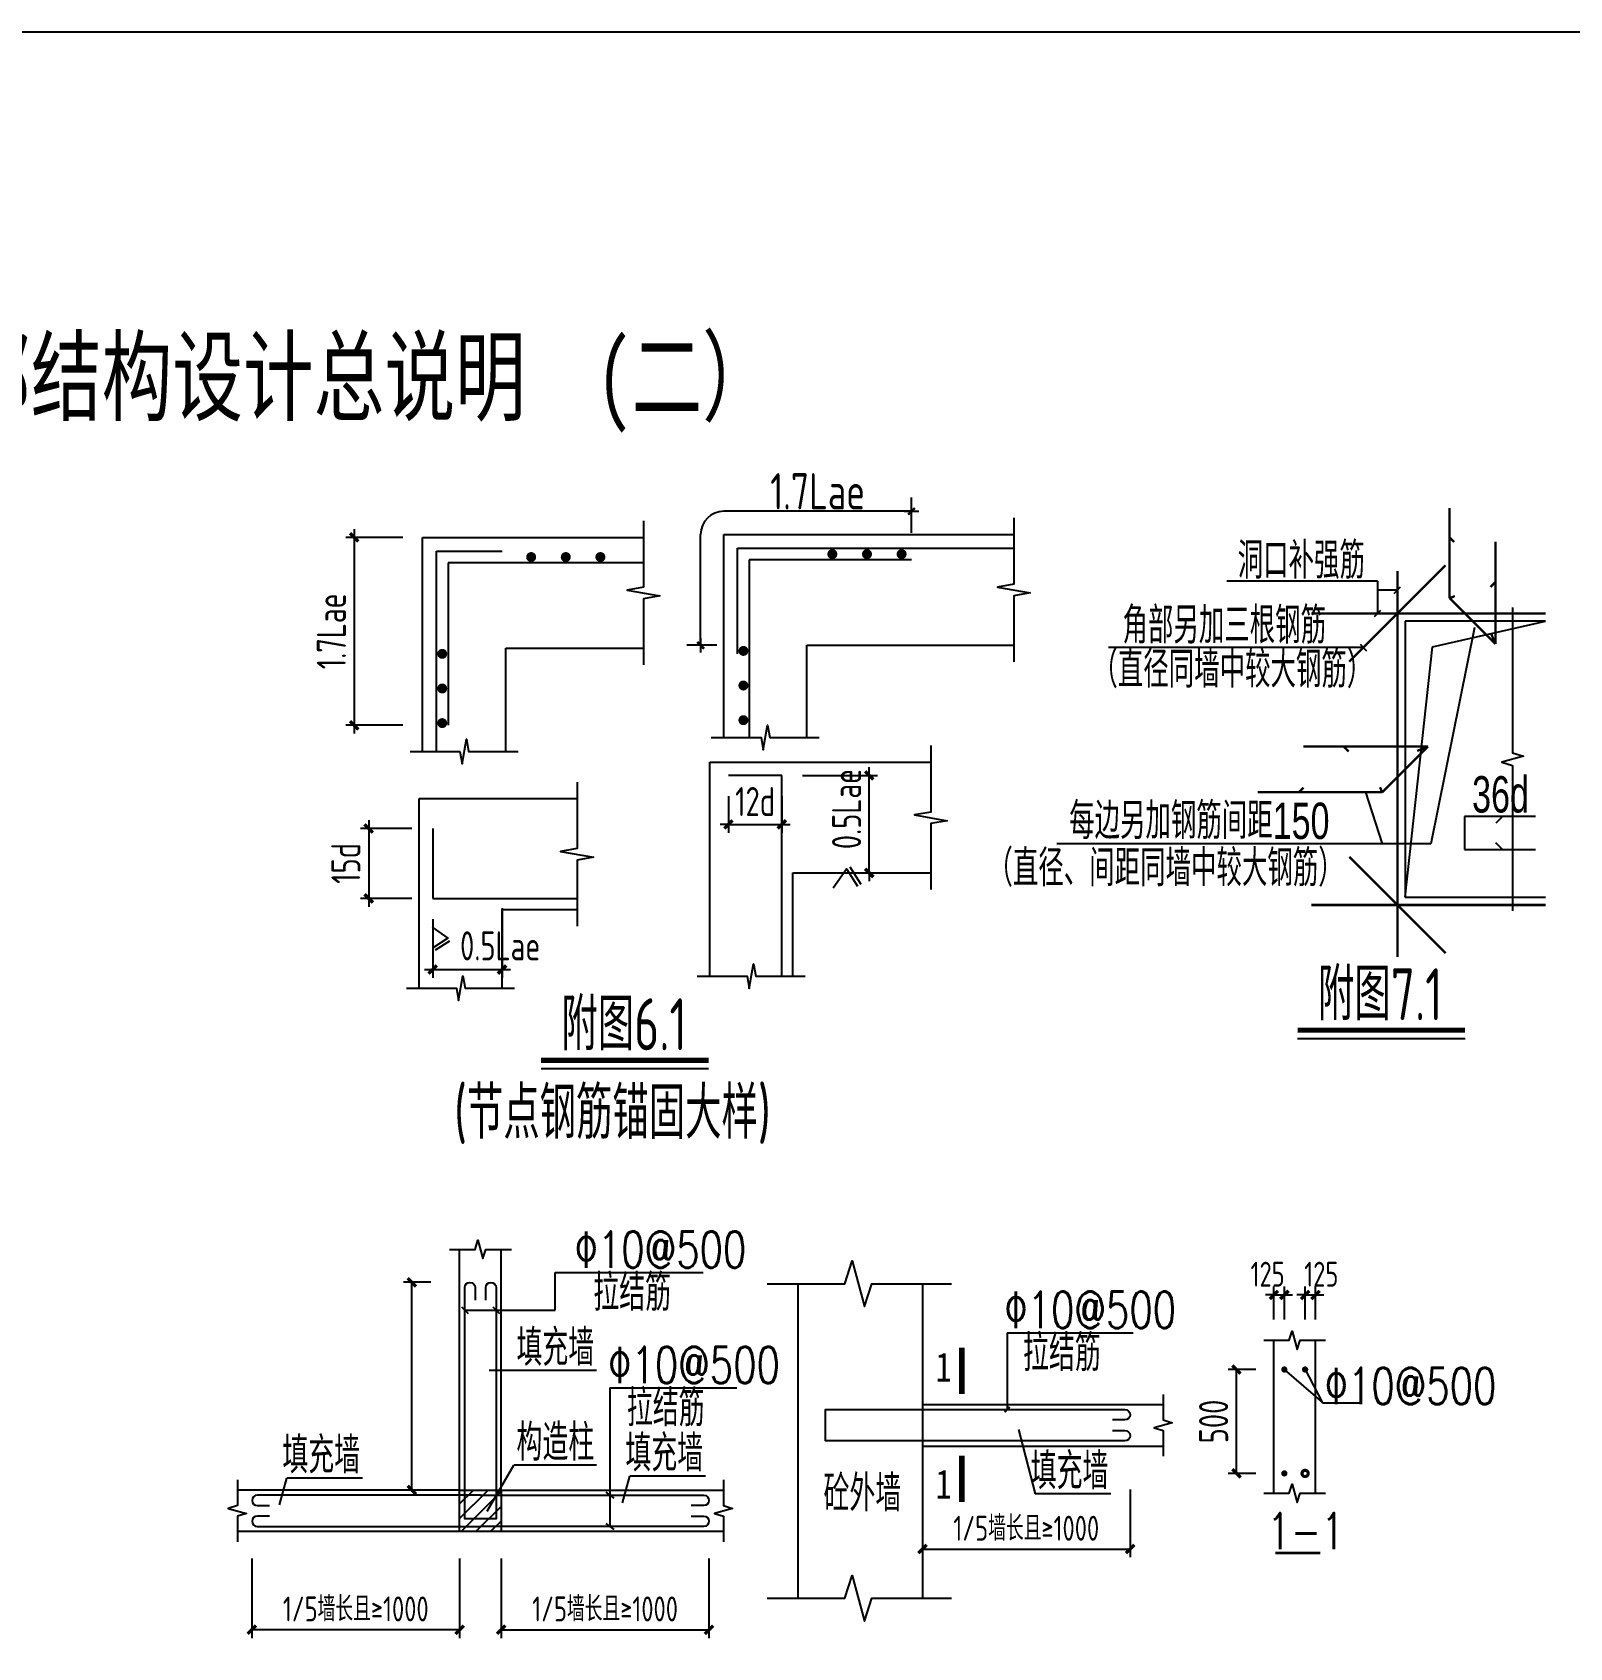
# Model space of a CAD drawing. Header units: millimetres. Extents: x -897614 to 191467, y -439928 to 101803.
# Drawn here: x -79984 to -61486, y 82370 to 101803 of the extents above; entities that cross this region are included whole.
import ezdxf
from ezdxf.enums import TextEntityAlignment as Align

# ---------------------------------------------------------------- set-up
doc = ezdxf.new("R2010")
doc.units = ezdxf.units.MM
doc.header["$LTSCALE"] = 1000
doc.linetypes.add('CONTINOUS', pattern=[0])
doc.linetypes.add('DASHED', pattern=[19.05, 12.7, -6.35])
for name, color, linetype in [('3', 3, 'Continuous'), ('DIM', 3, 'Continuous'), ('E', 3, 'Continuous'), ('HATCH', 8, 'Continuous'), ('PUB_TEXT', 7, 'Continuous'), ('REIN', 1, 'Continuous'), ('THIN', 7, 'Continuous'), ('引线', 3, 'Continuous'), ('文字', 5, 'Continuous'), ('点子筋(1_50)', 1, 'CONTINOUS'), ('结构板', 4, 'DASHED'), ('钢筋', 1, 'Continuous')]:
    doc.layers.add(name, color=color, linetype=linetype)
doc.layers.add('DY', color=1, linetype='Continuous', plot=False)
doc.styles.add('hzdx', font='txt1.shx', dxfattribs={"width": 0.75, "bigfont": 'hzdx.shx'})
doc.styles.add('TKW', font='', dxfattribs={"width": 0.707})
doc.styles.add('TSSD_Dimension', font='tssdeng.shx', dxfattribs={"width": 0.75, "bigfont": 'tssdchn.shx'})
doc.styles.add('TSSD_Rein', font='tssdeng.shx', dxfattribs={"width": 0.75, "bigfont": 'hztxt.shx'})
doc.styles.add('主体文字', font='tx1.shx', dxfattribs={"width": 0.7, "height": 500, "bigfont": 'hztxt.shx'})
doc.styles.add('宋体', font='', dxfattribs={"width": 0.8})
doc.styles.get('TKW').set_extended_font_data('宋体')
doc.styles.get('宋体').set_extended_font_data('SimSun')
doc.dimstyles.new('TSSD_100_100', dxfattribs={"dimtxt": 350, "dimasz": 100, "dimexe": 100, "dimexo": 250, "dimgap": 100, "dimtad": 1, "dimdec": 0, "dimzin": 0, "dimdsep": 46, "dimtxsty": 'TSSD_Dimension', "dimblk": 'ARCHTICK', "dimcen": 0, "dimdle": 1, "dimclrd": 3, "dimclre": 3, "dimclrt": 7, "dimadec": 0, "dimazin": 0, "dimtfac": 1, "dimtdec": 0, "dimtix": 1, "dimtmove": 2, "dimatfit": 3, "dimfxl": 0, "dimtolj": 1, "dimtzin": 0, "dimarcsym": 0})
doc.dimstyles.new('TSSD_120_100', dxfattribs={"dimtxt": 350, "dimasz": 100, "dimexe": 100, "dimexo": 250, "dimgap": 100, "dimtad": 1, "dimdec": 0, "dimlfac": 1.2, "dimzin": 0, "dimdsep": 46, "dimtxsty": 'TSSD_Dimension', "dimblk": 'ARCHTICK', "dimblk1": 'ARCHTICK', "dimblk2": 'ARCHTICK', "dimcen": 0, "dimdle": 100, "dimclrt": 7, "dimadec": 0, "dimazin": 0, "dimtfac": 1, "dimtdec": 0, "dimtix": 1, "dimtmove": 2, "dimatfit": 3, "dimfxl": 0, "dimtolj": 1, "dimtzin": 0, "dimarcsym": 0})

# ---------------------------------------------------------------- blocks, each defined once
blk = doc.blocks.new('_ArchTick')
at = {"color": 0, "linetype": 'ByBlock', "const_width": 0.4}
blk.add_lwpolyline([(-0.5, -0.5), (0.5, 0.5)], dxfattribs=at)
blk = doc.blocks.new('*D1782')
at = {"layer": 'Defpoints', "color": 0, "transparency": 16777216}
for p in [(-75276, 95727), (-76111, 93467), (-75276, 93467)]:
    blk.add_point(p, dxfattribs=at)
at = {"layer": 'DIM', "color": 0, "lineweight": -2, "transparency": 16777216}
for p, q in [((-76111, 95827), (-76111, 93367)), ((-75526, 95727), (-76211, 95727)), ((-75526, 93467), (-76211, 93467))]:
    blk.add_line(p, q, dxfattribs=at)
at = {"layer": 'DIM', "color": 0, "lineweight": -2, "transparency": 16777216, "xscale": 100, "yscale": 100, "zscale": 100}
for p, rotation in [((-76111, 95727), 90), ((-76111, 93467), 270)]:
    blk.add_blockref('_ArchTick', p, dxfattribs=dict(at, rotation=rotation))
at = {"layer": 'DIM', "color": 7, "transparency": 16777216, "insert": (-76386, 94597), "char_height": 350, "attachment_point": 5, "rotation": 90, "style": 'TSSD_Dimension'}
blk.add_mtext('\\A1;1.7Lae', dxfattribs=at)
blk = doc.blocks.new('*D1783')
at = {"layer": 'Defpoints', "color": 0, "transparency": 16777216}
for p in [(-75166, 91384), (-74331, 91517), (-74331, 90528)]:
    blk.add_point(p, dxfattribs=at)
at = {"layer": 'DIM', "color": 0, "lineweight": -2, "transparency": 16777216}
for p, q in [((-74331, 91267), (-74331, 90428)), ((-75166, 91134), (-75166, 90428)), ((-75266, 90528), (-74231, 90528))]:
    blk.add_line(p, q, dxfattribs=at)
at = {"layer": 'DIM', "color": 0, "lineweight": -2, "transparency": 16777216, "xscale": 100, "yscale": 100, "zscale": 100, "rotation": 180}
blk.add_blockref('_ArchTick', (-75166, 90528), dxfattribs=at)
at = {"layer": 'DIM', "color": 0, "lineweight": -2, "transparency": 16777216, "xscale": 100, "yscale": 100, "zscale": 100}
blk.add_blockref('_ArchTick', (-74331, 90528), dxfattribs=at)
at = {"layer": 'DIM', "color": 7, "transparency": 16777216, "insert": (-74354, 90813), "char_height": 350, "attachment_point": 5, "style": 'TSSD_Dimension'}
blk.add_mtext('\\A1;0.5Lae', dxfattribs=at)
blk = doc.blocks.new('*D1784')
at = {"layer": 'Defpoints', "color": 0, "transparency": 16777216}
for p in [(-75166, 92225), (-75936, 91384), (-75166, 91384)]:
    blk.add_point(p, dxfattribs=at)
at = {"layer": 'DIM', "color": 0, "lineweight": -2, "transparency": 16777216}
for p, q in [((-75936, 92325), (-75936, 91284)), ((-75416, 92225), (-76036, 92225)), ((-75416, 91384), (-76036, 91384))]:
    blk.add_line(p, q, dxfattribs=at)
at = {"layer": 'DIM', "color": 0, "lineweight": -2, "transparency": 16777216, "xscale": 100, "yscale": 100, "zscale": 100}
for p, rotation in [((-75936, 92225), 90), ((-75936, 91384), 270)]:
    blk.add_blockref('_ArchTick', p, dxfattribs=dict(at, rotation=rotation))
at = {"layer": 'DIM', "color": 7, "transparency": 16777216, "insert": (-76211, 91805), "char_height": 350, "attachment_point": 5, "rotation": 90, "style": 'TSSD_Dimension'}
blk.add_mtext('\\A1;15d', dxfattribs=at)
blk = doc.blocks.new('*D1785')
at = {"layer": 'Defpoints', "color": 0, "transparency": 16777216}
for p in [(-70966, 92864), (-69913, 92864), (-70833, 91690)]:
    blk.add_point(p, dxfattribs=at)
at = {"layer": 'DIM', "color": 0, "lineweight": -2, "transparency": 16777216}
for p, q in [((-69913, 92864), (-69913, 92964)), ((-70716, 92864), (-69813, 92864)), ((-69913, 91690), (-69913, 92864)), ((-70583, 91690), (-69813, 91690)), ((-69913, 91690), (-69913, 91590))]:
    blk.add_line(p, q, dxfattribs=at)
at = {"layer": 'DIM', "color": 0, "lineweight": -2, "transparency": 16777216, "xscale": 100, "yscale": 100, "zscale": 100}
for p, rotation in [((-69913, 92864), 270), ((-69913, 91690), 90)]:
    blk.add_blockref('_ArchTick', p, dxfattribs=dict(at, rotation=rotation))
at = {"layer": 'DIM', "color": 7, "transparency": 16777216, "insert": (-70186, 92459), "char_height": 350, "attachment_point": 5, "rotation": 90, "style": 'TSSD_Dimension'}
blk.add_mtext('\\A1;0.5Lae', dxfattribs=at)
blk = doc.blocks.new('*D1786')
at = {"layer": 'Defpoints', "color": 0, "transparency": 16777216}
for p in [(-71608, 92864), (-70966, 92864), (-70966, 92274)]:
    blk.add_point(p, dxfattribs=at)
at = {"layer": 'DIM', "color": 0, "lineweight": -2, "transparency": 16777216}
for p, q in [((-71608, 92614), (-71608, 92174)), ((-70966, 92614), (-70966, 92174)), ((-71608, 92274), (-71708, 92274)), ((-71608, 92274), (-70966, 92274)), ((-70966, 92274), (-70866, 92274))]:
    blk.add_line(p, q, dxfattribs=at)
at = {"layer": 'DIM', "color": 0, "lineweight": -2, "transparency": 16777216, "xscale": 100, "yscale": 100, "zscale": 100}
blk.add_blockref('_ArchTick', (-71608, 92274), dxfattribs=at)
at = {"layer": 'DIM', "color": 0, "lineweight": -2, "transparency": 16777216, "xscale": 100, "yscale": 100, "zscale": 100, "rotation": 180}
blk.add_blockref('_ArchTick', (-70966, 92274), dxfattribs=at)
at = {"layer": 'DIM', "color": 7, "transparency": 16777216, "insert": (-71287, 92549), "char_height": 350, "attachment_point": 5, "style": 'TSSD_Dimension'}
blk.add_mtext('\\A1;12d', dxfattribs=at)
blk = doc.blocks.new('_DIMX')
blk.add_line((-150, 0), (150, 0))
at = {"const_width": 50}
blk.add_lwpolyline([(-70, -70), (70, 70)], dxfattribs=at)
blk = doc.blocks.new('*D1741')
at = {"layer": 'Defpoints', "color": 0, "transparency": 16777216}
for p in [(-69274, 84524), (-66774, 84524), (-66774, 83557)]:
    blk.add_point(p, dxfattribs=at)
at = {"layer": 'DIM', "color": 3, "lineweight": -2, "transparency": 16777216}
for p, q in [((-69274, 84274), (-69274, 83457)), ((-66774, 84274), (-66774, 83457)), ((-69275, 83557), (-66773, 83557))]:
    blk.add_line(p, q, dxfattribs=at)
at = {"layer": 'DIM', "color": 3, "lineweight": -2, "transparency": 16777216, "xscale": 100, "yscale": 100, "zscale": 100, "rotation": 180}
blk.add_blockref('_ArchTick', (-69274, 83557), dxfattribs=at)
at = {"layer": 'DIM', "color": 3, "lineweight": -2, "transparency": 16777216, "xscale": 100, "yscale": 100, "zscale": 100}
blk.add_blockref('_ArchTick', (-66774, 83557), dxfattribs=at)
at = {"layer": 'DIM', "color": 7, "transparency": 16777216, "insert": (-68024, 83807), "char_height": 300, "attachment_point": 5, "style": 'TSSD_Dimension'}
blk.add_mtext('\\A1;1/5墙长且≥1000', dxfattribs=at)
blk = doc.blocks.new('*D1742')
at = {"layer": 'Defpoints', "color": 0, "transparency": 16777216}
for p in [(-64919, 86613), (-65044, 86068), (-64919, 86068)]:
    blk.add_point(p, dxfattribs=at)
at = {"layer": 'DIM', "color": 3, "lineweight": -2, "transparency": 16777216}
for p, q in [((-65044, 86318), (-65044, 86713)), ((-64919, 86318), (-64919, 86713)), ((-65044, 86613), (-65144, 86613)), ((-65044, 86613), (-64919, 86613)), ((-64919, 86613), (-64819, 86613))]:
    blk.add_line(p, q, dxfattribs=at)
at = {"layer": 'DIM', "color": 3, "lineweight": -2, "transparency": 16777216, "xscale": 100, "yscale": 100, "zscale": 100}
blk.add_blockref('_ArchTick', (-65044, 86613), dxfattribs=at)
at = {"layer": 'DIM', "color": 3, "lineweight": -2, "transparency": 16777216, "xscale": 100, "yscale": 100, "zscale": 100, "rotation": 180}
blk.add_blockref('_ArchTick', (-64919, 86613), dxfattribs=at)
at = {"layer": 'DIM', "color": 7, "transparency": 16777216, "insert": (-65120, 86863), "char_height": 300, "attachment_point": 5, "style": 'TSSD_Dimension'}
blk.add_mtext('\\A1;125', dxfattribs=at)
blk = doc.blocks.new('*D1743')
at = {"layer": 'Defpoints', "color": 0, "transparency": 16777216}
for p in [(-64544, 86613), (-64669, 86068), (-64544, 86068)]:
    blk.add_point(p, dxfattribs=at)
at = {"layer": 'DIM', "color": 3, "lineweight": -2, "transparency": 16777216}
for p, q in [((-64669, 86318), (-64669, 86713)), ((-64544, 86318), (-64544, 86713)), ((-64669, 86613), (-64769, 86613)), ((-64669, 86613), (-64544, 86613)), ((-64544, 86613), (-64444, 86613))]:
    blk.add_line(p, q, dxfattribs=at)
at = {"layer": 'DIM', "color": 3, "lineweight": -2, "transparency": 16777216, "xscale": 100, "yscale": 100, "zscale": 100}
blk.add_blockref('_ArchTick', (-64669, 86613), dxfattribs=at)
at = {"layer": 'DIM', "color": 3, "lineweight": -2, "transparency": 16777216, "xscale": 100, "yscale": 100, "zscale": 100, "rotation": 180}
blk.add_blockref('_ArchTick', (-64544, 86613), dxfattribs=at)
at = {"layer": 'DIM', "color": 7, "transparency": 16777216, "insert": (-64474, 86863), "char_height": 300, "attachment_point": 5, "style": 'TSSD_Dimension'}
blk.add_mtext('\\A1;125', dxfattribs=at)
blk = doc.blocks.new('*D1744')
at = {"layer": 'Defpoints', "color": 0, "transparency": 16777216}
for p in [(-74342, 83693), (-71842, 83693), (-71842, 82586)]:
    blk.add_point(p, dxfattribs=at)
at = {"layer": 'DIM', "color": 3, "lineweight": -2, "transparency": 16777216}
for p, q in [((-74342, 83443), (-74342, 82486)), ((-71842, 83443), (-71842, 82486)), ((-74343, 82586), (-71841, 82586))]:
    blk.add_line(p, q, dxfattribs=at)
at = {"layer": 'DIM', "color": 3, "lineweight": -2, "transparency": 16777216, "xscale": 100, "yscale": 100, "zscale": 100, "rotation": 180}
blk.add_blockref('_ArchTick', (-74342, 82586), dxfattribs=at)
at = {"layer": 'DIM', "color": 3, "lineweight": -2, "transparency": 16777216, "xscale": 100, "yscale": 100, "zscale": 100}
blk.add_blockref('_ArchTick', (-71842, 82586), dxfattribs=at)
at = {"layer": 'DIM', "color": 7, "transparency": 16777216, "insert": (-73092, 82836), "char_height": 300, "attachment_point": 5, "style": 'TSSD_Dimension'}
blk.add_mtext('\\A1;1/5墙长且≥1000', dxfattribs=at)
blk = doc.blocks.new('*D1745')
at = {"layer": 'Defpoints', "color": 0, "transparency": 16777216}
for p in [(-77342, 83693), (-74842, 83693), (-77342, 82586)]:
    blk.add_point(p, dxfattribs=at)
at = {"layer": 'DIM', "color": 3, "lineweight": -2, "transparency": 16777216}
for p, q in [((-77342, 83443), (-77342, 82486)), ((-74842, 83443), (-74842, 82486)), ((-74841, 82586), (-77343, 82586))]:
    blk.add_line(p, q, dxfattribs=at)
at = {"layer": 'DIM', "color": 3, "lineweight": -2, "transparency": 16777216, "xscale": 100, "yscale": 100, "zscale": 100, "rotation": 180}
blk.add_blockref('_ArchTick', (-77342, 82586), dxfattribs=at)
at = {"layer": 'DIM', "color": 3, "lineweight": -2, "transparency": 16777216, "xscale": 100, "yscale": 100, "zscale": 100}
blk.add_blockref('_ArchTick', (-74842, 82586), dxfattribs=at)
at = {"layer": 'DIM', "color": 7, "transparency": 16777216, "insert": (-76092, 82836), "char_height": 300, "attachment_point": 5, "style": 'TSSD_Dimension'}
blk.add_mtext('\\A1;1/5墙长且≥1000', dxfattribs=at)
blk = doc.blocks.new('*D1746')
at = {"layer": '3', "color": 3, "lineweight": -2, "transparency": 16777216}
for p, q in [((-75188, 86766), (-75517, 86766)), ((-75417, 84265), (-75417, 86767)), ((-75188, 84266), (-75517, 84266))]:
    blk.add_line(p, q, dxfattribs=at)
at = {"layer": 'Defpoints', "color": 0, "transparency": 16777216}
for p in [(-75417, 86766), (-74938, 86766), (-74938, 84266)]:
    blk.add_point(p, dxfattribs=at)
at = {"layer": '3', "color": 3, "lineweight": -2, "transparency": 16777216, "xscale": 100, "yscale": 100, "zscale": 100}
for p, rotation in [((-75417, 86766), 90), ((-75417, 84266), 270)]:
    blk.add_blockref('_ArchTick', p, dxfattribs=dict(at, rotation=rotation))
at = {"layer": '3', "color": 7, "transparency": 16777216, "insert": (-75519, 85516), "char_height": 3, "attachment_point": 5, "rotation": 90, "style": 'TSSD_Dimension'}
blk.add_mtext('\\A1;1/5墙长且≥1000', dxfattribs=at)
blk = doc.blocks.new('*D1747')
at = {"layer": 'Defpoints', "color": 0, "transparency": 16777216}
for p in [(-65495, 85716), (-65012, 85716), (-65012, 84466)]:
    blk.add_point(p, dxfattribs=at)
at = {"layer": 'DIM', "color": 3, "lineweight": -2, "transparency": 16777216}
for p, q in [((-65262, 85716), (-65595, 85716)), ((-65495, 84465), (-65495, 85717)), ((-65262, 84466), (-65595, 84466))]:
    blk.add_line(p, q, dxfattribs=at)
at = {"layer": 'DIM', "color": 3, "lineweight": -2, "transparency": 16777216, "xscale": 100, "yscale": 100, "zscale": 100}
for p, rotation in [((-65495, 85716), 90), ((-65495, 84466), 270)]:
    blk.add_blockref('_ArchTick', p, dxfattribs=dict(at, rotation=rotation))
at = {"layer": 'DIM', "color": 7, "transparency": 16777216, "insert": (-65770, 85091), "char_height": 350, "attachment_point": 5, "rotation": 90, "style": 'TSSD_Dimension'}
blk.add_mtext('\\A1;500', dxfattribs=at)

msp = doc.modelspace()

# ---------------------------------------------------------------- hatches: boundary and pattern name
at = {"layer": 'HATCH'}
h = msp.add_hatch(dxfattribs=at)
h.set_pattern_fill('STONE_DATUM', color=8, scale=62.5, style=0)
h.set_pattern_definition([(45, (-507117.29, -512577.33), (-88.388348, 88.388348), [])])
h.paths.add_polyline_path([(-74841.83204, 84266.01332), (-74341.83204, 84266.01332), (-74341.83204, 83766.01332), (-74841.83204, 83766.01332)])

# ---------------------------------------------------------------- linework, layer by layer
for p, q in [((-63465.91959, 94719.05633), (-63465.91959, 91397.97195)), ((-61775.55084, 94719.05633), (-63465.91959, 94719.05633)), ((-63135.76021, 94408.38758), (-61775.55084, 94719.05633)), ((-63465.91959, 91397.97195), (-63135.76021, 94408.38758)), ((-63465.91959, 91397.97195), (-61775.55084, 91397.97195))]:
    msp.add_line(p, q)
at = {"layer": '3'}
for p, q in [((-74841.83204, 84266.01332), (-74841.83204, 87161.9041)), ((-74341.83204, 84266.01332), (-74341.83204, 87161.9041)), ((-70774.26147, 86748.22398), (-70774.26147, 82965.24739)), ((-69274.26147, 86748.22398), (-69274.26147, 82965.24739)), ((-65044.24999, 84226.93918), (-65044.24999, 86068.18122)), ((-64544.24999, 84226.93918), (-64544.24999, 86068.18122)), ((-69274.26147, 85296.08732), (-66376.96313, 85296.08732)), ((-69274.26147, 84796.08732), (-66376.96313, 84796.08732)), ((-74841.83204, 84266.01332), (-77516.57246, 84266.01332)), ((-74341.83204, 84266.01332), (-71667.09162, 84266.01332)), ((-71667.09162, 83766.01332), (-77516.57246, 83766.01332))]:
    msp.add_line(p, q, dxfattribs=at)
msp.add_lwpolyline([(-74841.83204, 84266.01332), (-74341.83204, 84266.01332), (-74341.83204, 83766.01332), (-74841.83204, 83766.01332)], close=True, dxfattribs=at)
at = {"layer": 'DIM'}
for p, q in [((-69404.88366, 95781.44887), (-69404.88366, 96207.05212)), ((-69405.46699, 96040.38545), (-71664.30165, 96040.38545)), ((-71942.44422, 94429.49288), (-71942.44422, 95762.24288)), ((-71747.63498, 94428.90955), (-72109.11088, 94428.90955)), ((-73691.30507, 86884.40387), (-71910.21395, 86884.40387)), ((-73691.30507, 86429.675), (-73691.30507, 86884.40387)), ((-74819.56563, 86470.15345), (-74740.70793, 86389.19655)), ((-74780.13678, 86429.675), (-73691.30507, 86429.675)), ((-74442.95616, 86470.15345), (-74364.09846, 86389.19655)), ((-68254.64623, 86159.03887), (-68254.64623, 85234.39206)), ((-68254.64623, 86159.03887), (-66739.47824, 86159.03887)), ((-73034.10307, 85495.54194), (-71506.19023, 85495.54194)), ((-73034.10307, 85495.54194), (-73034.10307, 83827.70859)), ((-64457.5029, 85316.23812), (-63985.80932, 85316.23812)), ((-73081.26888, 84241.40838), (-72986.93726, 84167.22774)), ((-73081.26888, 83864.7989), (-72986.93726, 83790.61827))]:
    msp.add_line(p, q, dxfattribs=at)
for points in [[(-74963.40862, 87161.9041), (-74656.83204, 87161.9041), (-74621.83204, 87271.9041), (-74561.83204, 87051.9041), (-74526.83204, 87161.9041), (-74219.66708, 87161.9041)], [(-65165.82656, 86068.18122), (-64859.24999, 86068.18122), (-64824.24999, 86178.18122), (-64764.24999, 85958.18122), (-64729.24999, 86068.18122), (-64422.08503, 86068.18122)], [(-64919.24999, 85716.30122), (-64457.5029, 85316.23812), (-64669.24999, 85725.67622)], [(-66376.96313, 85417.66389), (-66376.96313, 85111.08732), (-66266.96313, 85076.08732), (-66486.96313, 85016.08732), (-66376.96313, 84981.08732), (-66376.96313, 84673.92236)], [(-77516.57246, 84387.5899), (-77516.57246, 84081.01332), (-77626.57246, 84046.01332), (-77406.57246, 83986.01332), (-77516.57246, 83951.01332), (-77516.57246, 83643.84836)], [(-71667.09162, 84387.5899), (-71667.09162, 84081.01332), (-71557.09162, 84046.01332), (-71777.09162, 83986.01332), (-71667.09162, 83951.01332), (-71667.09162, 83643.84836)], [(-65165.82656, 84226.93918), (-64859.24999, 84226.93918), (-64824.24999, 84336.93918), (-64764.24999, 84116.93918), (-64729.24999, 84226.93918), (-64422.08503, 84226.93918)]]:
    msp.add_lwpolyline(points, dxfattribs=at)
msp.add_arc((-71664.30165, 95762.24288), 278.14257, 90, 180, dxfattribs=at)
at = {"layer": 'DY'}
msp.add_lwpolyline([(-107793.83845, 59798.86498), (-48393.83845, 59798.86498), (-48393.83845, 101803.15069), (-107793.83845, 101803.15069)], close=True, dxfattribs=at)
at = {"layer": 'E'}
for p, q in [((-73194.65981, 85704.3314), (-74488.19847, 85704.3314)), ((-68118.69486, 84996.63836), (-67918.96645, 84220.07859)), ((-74512.83855, 84012.53658), (-74188.50161, 84564.60309)), ((-73194.65981, 84564.60309), (-74188.50161, 84564.60309)), ((-77009.4752, 84088.85193), (-76923.11393, 84410.73941)), ((-76011.65712, 84410.73941), (-76923.11393, 84410.73941)), ((-72881.65103, 84112.85835), (-72795.28975, 84434.74583)), ((-71883.83295, 84434.74583), (-72795.28975, 84434.74583)), ((-67007.50964, 84220.07859), (-67918.96645, 84220.07859))]:
    msp.add_line(p, q, dxfattribs=at)
at = {"layer": 'PUB_TEXT', "const_width": 65.625}
for points in [[(-68800.23926, 85420.39578), (-68800.23926, 85980.01907)], [(-68800.23926, 84121.80347), (-68800.23926, 84681.42676)]]:
    msp.add_lwpolyline(points, dxfattribs=at)
at = {"layer": 'REIN'}
for p, q in [((-75121.64175, 93152.20844), (-75121.64175, 95560.06111)), ((-75121.64175, 95560.06111), (-74330.47996, 95560.06111)), ((-72628.74589, 95420.0611), (-74981.64168, 95420.0611)), ((-74981.64168, 95420.0611), (-74981.64168, 93467.30979)), ((-71497.63498, 94325.44048), (-71497.63498, 95595.57622)), ((-71497.63498, 95595.57622), (-68175.19839, 95595.57622)), ((-69404.88366, 95455.5762), (-71357.63491, 95455.5762)), ((-71357.63491, 95455.5762), (-71357.63491, 93320.04283)), ((-70966.37985, 92864.35281), (-71607.88712, 92864.35281)), ((-70966.37985, 90448.55376), (-70966.37985, 92864.35281)), ((-75165.99023, 92225.33763), (-75165.99023, 91384.15699)), ((-75165.99023, 91384.15699), (-73429.65696, 91384.15699))]:
    msp.add_line(p, q, dxfattribs=at)
at = {"layer": 'REIN', "const_width": 28.35}
for points in [[(-62930.22271, 94994.28758), (-62930.22271, 96079.66213)], [(-62932.34097, 95729.9267), (-62873.93016, 95671.51589)], [(-62379.76021, 94443.82508), (-62379.76021, 95673.93945)], [(-63559.36046, 94812.4972), (-62979.91431, 95391.94335)], [(-63559.36046, 95320.9032), (-63559.36046, 90679.77195)], [(-62930.22271, 94994.28758), (-62868.08497, 95021.3342)], [(-62379.76021, 95187.73295), (-62438.17103, 95129.32214)], [(-62930.22271, 94994.28758), (-62379.76021, 94443.82508)], [(-61775.55084, 94812.4972), (-64593.42271, 94812.4972)], [(-63559.36046, 94812.4972), (-64138.80661, 94233.05105)], [(-62379.76021, 94443.82508), (-62432.20372, 94573.64045)], [(-63190.68834, 93210.60008), (-64689.69459, 93210.60008)], [(-64203.48809, 93210.60008), (-64145.07728, 93152.18926)], [(-63741.15084, 92660.13758), (-63190.68834, 93210.60008)], [(-63190.68834, 93210.60008), (-63320.50372, 93158.15658)], [(-64745.68184, 92658.01932), (-64687.27103, 92716.43014)], [(-63741.15084, 92660.13758), (-63768.19747, 92722.27533)], [(-63741.15084, 92660.13758), (-65240.15709, 92660.13758)], [(-63559.36046, 91304.53108), (-64138.80661, 91883.97723)], [(-61775.55084, 91304.53108), (-64593.42271, 91304.53108)], [(-63559.36046, 91304.53108), (-62979.91431, 90725.08493)]]:
    msp.add_lwpolyline(points, dxfattribs=at)
at = {"layer": 'REIN'}
for points in [[(-74528.52731, 86551.8908), (-74528.52731, 86702.10576, -1), (-74403.52731, 86702.10576), (-74403.52731, 83918.90348), (-74780.13678, 83918.90348), (-74780.13678, 86702.10576, -1), (-74655.13678, 86702.10576), (-74655.13678, 86552.10576)], [(-66986.76147, 84982.78259), (-66836.76147, 84982.78259, -1), (-66836.76147, 84857.78259), (-70441.86518, 84857.78259), (-70441.86518, 85234.39206), (-66836.76147, 85234.39206, -1), (-66836.76147, 85109.39206), (-66986.76147, 85109.39206)], [(-74591.83204, 84204.31806), (-77277.98802, 84204.31806, 1), (-77277.98802, 84079.31806), (-77127.98802, 84079.31806)], [(-74591.83204, 84204.31806), (-71905.67607, 84204.31806, -1), (-71905.67607, 84079.31806), (-72055.67607, 84079.31806)], [(-77127.98802, 83952.70859), (-77277.98802, 83952.70859, 1), (-77277.98802, 83827.70859), (-74591.83204, 83827.70859)], [(-72055.67607, 83952.70859), (-71905.67607, 83952.70859, -1), (-71905.67607, 83827.70859), (-74591.83204, 83827.70859)]]:
    msp.add_lwpolyline(points, format="xyb", dxfattribs=at)
at = {"layer": 'THIN'}
for points in [[(-62172.27566, 94884.43133), (-62172.27566, 93135.29539), (-62042.33816, 93093.95164), (-62302.21316, 93023.07664), (-62172.27566, 92981.73289), (-62172.27566, 91232.59695)], [(-71142.47152, 86748.22398), (-70208.48062, 86748.22398), (-70120.98062, 87023.22398), (-69970.98062, 86473.22398), (-69883.48062, 86748.22398), (-68924.26147, 86748.22398)], [(-71142.47152, 82965.24739), (-70208.48062, 82965.24739), (-70120.98062, 83240.24739), (-69970.98062, 82690.24739), (-69883.48062, 82965.24739), (-68924.26147, 82965.24739)]]:
    msp.add_lwpolyline(points, dxfattribs=at)
at = {"layer": '引线'}
for p, q in [((-63796.66959, 95201.54458), (-65610.7446, 95201.54458)), ((-63796.66959, 95201.54458), (-63796.66959, 94812.4972)), ((-63559.36046, 95092.33133), (-63796.66959, 95092.33133)), ((-63598.20051, 95053.49128), (-63520.52041, 95131.17138)), ((-63835.50964, 94773.65715), (-63757.82954, 94851.33725)), ((-62630.77584, 94641.09383), (-63155.25084, 92038.80008)), ((-63968.91613, 94402.94154), (-67035.90972, 94402.94154)), ((-64007.75618, 94441.78159), (-63930.07608, 94364.10149)), ((-63941.30904, 92660.13758), (-63743.35701, 92038.80008)), ((-63155.25084, 92038.80008), (-67656.22386, 92038.80008)), ((-64759.92346, 89700.0869), (-62743.6972, 89700.0869)), ((-73862.97846, 89338.24275), (-71846.7522, 89338.24275))]:
    msp.add_line(p, q, dxfattribs=at)
at = {"layer": '引线', "linetype": 'ByBlock'}
for p, q in [((-70146.97682, 91762.7378), (-70014.66472, 91554.05805)), ((-74962.27658, 90870.20516), (-75136.17637, 90759.94507))]:
    msp.add_line(p, q, dxfattribs=at)
for points in [[(-72628.74589, 95926.72778), (-72628.74589, 95126.72778), (-72825.70745, 95091.99815), (-72431.78434, 95022.53887), (-72628.74589, 94987.80924), (-72628.74589, 94193.39445)], [(-68175.19839, 95962.24288), (-68175.19839, 95162.24288), (-68372.15994, 95127.51325), (-67978.23683, 95058.05398), (-68175.19839, 95023.32434), (-68175.19839, 94228.90955)], [(-75438.30841, 93152.20844), (-74838.30841, 93152.20844), (-74812.26119, 93004.48728), (-74760.16673, 93299.92961), (-74734.11951, 93152.20844), (-74138.30841, 93152.20844)], [(-71814.30165, 93320.04283), (-71214.30165, 93320.04283), (-71188.25442, 93172.32166), (-71136.15997, 93467.76399), (-71110.11274, 93320.04283), (-70514.30165, 93320.04283)], [(-69173.484, 93223.07309), (-69173.484, 92423.07309), (-69370.44555, 92388.34346), (-68976.52245, 92318.88419), (-69173.484, 92284.15455), (-69173.484, 91489.73976)], [(-73429.65696, 92784.15699), (-73429.65696, 91984.15699), (-73626.61851, 91949.42736), (-73232.69541, 91879.96809), (-73429.65696, 91845.23845), (-73429.65696, 91050.82366)], [(-70348.41095, 91509.33314), (-70188.03401, 91738.07851), (-70055.72191, 91529.39876)], [(-75173.44713, 91038.06693), (-74982.82598, 90904.41948), (-75156.72577, 90794.15939)], [(-71983.04652, 90448.55376), (-71383.04652, 90448.55376), (-71356.99929, 90300.83259), (-71304.90484, 90596.27492), (-71278.85761, 90448.55376), (-70683.04652, 90448.55376)], [(-75480.57151, 90305.11744), (-74880.57151, 90305.11744), (-74854.52428, 90157.39628), (-74802.42983, 90452.83861), (-74776.3826, 90305.11744), (-74180.57151, 90305.11744)]]:
    msp.add_lwpolyline(points, dxfattribs=at)
at = {"layer": '引线', "const_width": 62.208}
for points in [[(-64759.92346, 89798.06401), (-62743.6972, 89798.06401)], [(-73862.97846, 89436.21986), (-71846.7522, 89436.21986)]]:
    msp.add_lwpolyline(points, dxfattribs=at)
at = {"layer": '引线', "color": 0, "const_width": 32}
msp.add_lwpolyline([(-65027.70652, 83510.60859), (-64487.80361, 83510.60859)], dxfattribs=at)
at = {"layer": '点子筋(1_50)', "color": 0, "const_width": 60}
for points in [[(-73951.61904, 95490.06112, 1), (-74011.61904, 95490.06112, 1)], [(-73534.95238, 95490.06112, 1), (-73594.95238, 95490.06112, 1)], [(-73118.28571, 95490.06112, 1), (-73178.28571, 95490.06112, 1)], [(-70327.61228, 95525.57622, 1), (-70387.61228, 95525.57622, 1)], [(-69910.94561, 95525.57622, 1), (-69970.94561, 95525.57622, 1)], [(-69494.27894, 95525.57622, 1), (-69554.27894, 95525.57622, 1)], [(-75021.6417, 94325.92093, 1), (-75081.6417, 94325.92093, 1)], [(-71397.63494, 94361.43603, 1), (-71457.63494, 94361.43603, 1)], [(-75021.6417, 93909.25426, 1), (-75081.6417, 93909.25426, 1)], [(-71397.63494, 93944.76937, 1), (-71457.63494, 93944.76937, 1)], [(-75021.6417, 93492.5876, 1), (-75081.6417, 93492.5876, 1)], [(-71397.63494, 93528.1027, 1), (-71457.63494, 93528.1027, 1)]]:
    msp.add_lwpolyline(points, format="xyb", close=True, dxfattribs=at)
at = {"layer": '点子筋(1_50)', "color": 1}
for points, const_width in [([(-64919.24999, 85697.55122, -1), (-64919.24999, 85735.05122, -1)], 37.5), ([(-64669.24999, 85697.55122, -1), (-64669.24999, 85735.05122, -1)], 37.5), ([(-64919.24999, 84447.55122, -1), (-64919.24999, 84485.05122, -1)], 37.5), ([(-64669.24999, 84447.55122, -1), (-64669.24999, 84485.05122, -1)], 75)]:
    msp.add_lwpolyline(points, format="xyb", close=True, dxfattribs=dict(at, const_width=const_width))
at = {"layer": '结构板', "linetype": 'ByBlock'}
for p, q in [((-75288.30841, 95726.72778), (-72628.74589, 95726.72778)), ((-75288.30841, 93152.20844), (-75288.30841, 95726.72778)), ((-71664.30165, 95762.24288), (-68175.19839, 95762.24288)), ((-71664.30165, 93320.04283), (-71664.30165, 95762.24288)), ((-74288.30841, 94393.39445), (-72628.74589, 94393.39445)), ((-74288.30841, 93152.20844), (-74288.30841, 94393.39445)), ((-70664.30165, 94428.90955), (-68175.19839, 94428.90955)), ((-70664.30165, 93320.04283), (-70664.30165, 94428.90955)), ((-71833.04652, 93023.07309), (-69173.484, 93023.07309)), ((-71833.04652, 90448.55376), (-71833.04652, 93023.07309)), ((-75330.57151, 92584.15699), (-73429.65696, 92584.15699)), ((-75330.57151, 90305.11744), (-75330.57151, 92584.15699)), ((-70833.04652, 91689.73976), (-69173.484, 91689.73976)), ((-70833.04652, 90448.55376), (-70833.04652, 91689.73976)), ((-74330.57151, 91250.82366), (-73429.65696, 91250.82366)), ((-74330.57151, 90305.11744), (-74330.57151, 91250.82366))]:
    msp.add_line(p, q, dxfattribs=at)
at = {"layer": '钢筋', "color": 6}
for p, q in [((-62752.76742, 92367.43319), (-62752.76742, 91972.46099)), ((-61898.52522, 92367.43319), (-62752.76742, 92367.43319)), ((-62295.25005, 92367.43319), (-62373.83625, 92288.84699)), ((-62752.76742, 91972.46099), (-61898.52522, 91972.46099)), ((-62295.25005, 91972.46099), (-62373.83625, 92051.04719))]:
    msp.add_line(p, q, dxfattribs=at)

# ---------------------------------------------------------------- block references
at = {"layer": 'DIM', "xscale": 0.5833333334885538, "yscale": 0.5833333333721384, "zscale": 0.5833333333333338}
msp.add_blockref('_DIMX', (-69404.88366, 96040.38545), dxfattribs=at)
at = {"layer": 'DIM'}
for name, p, xscale, yscale, zscale, rotation in [('_DIMX', (-71942.44422, 94428.90955), 0.5833333333721384, 0.5833333333721384, 0.5833333333333338, 270), ('_ArchTick', (-68254.64623, 85234.39206), 62.5, 62.5, 62.5, 180)]:
    msp.add_blockref(name, p, dxfattribs=dict(at, xscale=xscale, yscale=yscale, zscale=zscale, rotation=rotation))

# ---------------------------------------------------------------- texts
at = {"color": 7, "linetype": 'Continuous', "style": 'TKW', "width": 0.707}
msp.add_text('内部结构设计总说明  (二）', height=882, dxfattribs=at).set_placement((-81701.12514, 97221.75816))
at = {"color": 0, "style": 'TSSD_Rein', "width": 0.7}
for s, p in [('附图7.1', (-64514.21706, 89918.87019)), ('附图6.1', (-73617.27206, 89557.02604)), ('(节点钢筋锚固大样)', (-74909.15685, 88491.77379))]:
    msp.add_text(s, height=625, dxfattribs=at).set_placement(p)
at = {"style": 'hzdx', "width": 0.75}
for s, p in [('%%13010@500', (-73459.70524, 86941.03939)), ('拉结筋', (-73233.9756, 86422.98448)), ('%%13010@500', (-68288.96953, 86215.67439)), ('填充墙', (-74158.1364, 85760.09798)), ('拉结筋', (-68063.23989, 85697.61948)), ('%%13010@500', (-73055.68152, 85552.17746)), ('%%13010@500', (-64434.57038, 85299.30683)), ('拉结筋', (-72829.95188, 85034.12255)), ('填充墙', (-76975.13371, 84466.50598)), ('构造柱', (-74158.1364, 84620.36967)), ('填充墙', (-72847.30954, 84490.51241)), ('填充墙', (-67970.98623, 84275.84517)), ('砼外墙', (-70463.87316, 84007.93815)), ('1-1', (-65124.2421, 83554.51581))]:
    msp.add_text(s, height=437.5, dxfattribs=at).set_placement(p)
at = {"layer": 'DIM', "color": 7, "insert": (-70534.59265, 96281.31246), "char_height": 437.5, "attachment_point": 5, "style": 'TSSD_Dimension'}
msp.add_mtext('\\A1;1.7Lae', dxfattribs=at)
at = {"layer": 'PUB_TEXT', "style": '宋体', "width": 0.8}
for p in [(-69018.79994, 85746.8101), (-69018.79994, 84338.00959)]:
    msp.add_text('1', height=350, dxfattribs=at).set_placement(p, align=Align.MIDDLE)
at = {"layer": '文字', "color": 0, "style": '主体文字', "width": 0.7}
for s, p in [('洞口补强筋', (-65480.48801, 95230.48521)), ('角部另加三根钢筋', (-66866.64026, 94449.628)), ('（直径同墙中较大钢筋）', (-67229.12436, 93919.49259)), ('36d', (-62659.78959, 92417.20341)), ('每边另加钢筋间距150', (-67508.85152, 92098.50737)), ('（直径、间距同墙中较大钢筋）', (-68491.98506, 91530.62665))]:
    msp.add_text(s, height=437.5, dxfattribs=at).set_placement(p)

# ---------------------------------------------------------------- dimensions: what is measured, and where the dimension line sits
at = {"layer": '3'}
dim = msp.add_linear_dim(base=(-75417.18286, 86766.01332), p1=(-74937.85399, 84266.01332), p2=(-74937.85399, 86766.01332), angle=90, text='1/5墙长且≥1000', dimstyle='TSSD_100_100', override={"dimtxt": 3}, dxfattribs=at)
dim.commit()
dim.dimension.update_dxf_attribs({"geometry": '*D1746', "text_midpoint": (-75518.68286, 85516.01332)})
at = {"layer": 'DIM'}
for base, p1, p2, text, dimstyle, picture, middle in [((-76111.37776, 93467.30979), (-75276.3815, 95726.72778), (-75276.3815, 93467.30979), '1.7Lae', 'TSSD_120_100', '*D1782', (-76386.37776, 94597.01879)), ((-75935.6563, 91384.15699), (-75165.99023, 92225.33763), (-75165.99023, 91384.15699), '15d', 'TSSD_120_100', '*D1784', (-76210.6563, 91804.74731)), ((-65495.48252, 85716.30122), (-65012.02194, 84466.30122), (-65012.02194, 85716.30122), '500', 'TSSD_100_100', '*D1747', (-65770.48252, 85091.30122))]:
    dim = msp.add_linear_dim(base=base, p1=p1, p2=p2, angle=90, text=text, dimstyle=dimstyle, dxfattribs=at)
    dim.commit()
    dim.dimension.update_dxf_attribs({"geometry": picture, "text_midpoint": middle})
dim = msp.add_linear_dim(base=(-69912.69393, 92864.35281), p1=(-70833.04652, 91689.73976), p2=(-70966.37985, 92864.35281), angle=90, text='0.5Lae', dimstyle='TSSD_120_100', dxfattribs=at)
dim.commit()
dim.dimension.update_dxf_attribs({"geometry": '*D1785', "text_midpoint": (-70186.02727, 92458.74608), "dimtype": 160})
dim = msp.add_linear_dim(base=(-70966.37985, 92273.78806), p1=(-71607.88712, 92864.35281), p2=(-70966.37985, 92864.35281), text='12d', dimstyle='TSSD_120_100', dxfattribs=at)
dim.commit()
dim.dimension.update_dxf_attribs({"geometry": '*D1786', "text_midpoint": (-71287.13349, 92548.78806)})
dim = msp.add_linear_dim(base=(-74330.57151, 90527.72711), p1=(-75165.99023, 91384.15699), p2=(-74330.57151, 91517.49033), text='0.5Lae', dimstyle='TSSD_120_100', dxfattribs=at)
dim.commit()
dim.dimension.update_dxf_attribs({"geometry": '*D1783', "text_midpoint": (-74353.77788, 90812.85737), "dimtype": 160})
for base, p1, p2, picture, middle in [((-64919.24999, 86613.15916), (-65044.24999, 86068.18122), (-64919.24999, 86068.18122), '*D1742', (-65119.74554, 86863.15916)), ((-64544.24999, 86613.15916), (-64669.24999, 86068.18122), (-64544.24999, 86068.18122), '*D1743', (-64474.40359, 86863.15916))]:
    dim = msp.add_linear_dim(base=base, p1=p1, p2=p2, dimstyle='TSSD_100_100', override={"dimtxt": 300}, dxfattribs=at)
    dim.commit()
    dim.dimension.update_dxf_attribs({"geometry": picture, "text_midpoint": middle, "dimtype": 160})
for base, p1, p2, picture, middle in [((-66774.26147, 83556.53825), (-69274.26147, 84523.77507), (-66774.26147, 84523.77507), '*D1741', (-68024.26147, 83806.53825)), ((-71841.83204, 82586.25721), (-74341.83204, 83693.40094), (-71841.83204, 83693.40094), '*D1744', (-73091.83204, 82836.25721))]:
    dim = msp.add_linear_dim(base=base, p1=p1, p2=p2, text='1/5墙长且≥1000', dimstyle='TSSD_100_100', override={"dimtxt": 300}, dxfattribs=at)
    dim.commit()
    dim.dimension.update_dxf_attribs({"geometry": picture, "text_midpoint": middle})
dim = msp.add_linear_dim(base=(-77341.83204, 82586.25721), p1=(-74841.83204, 83693.40094), p2=(-77341.83204, 83693.40094), angle=180, text='1/5墙长且≥1000', dimstyle='TSSD_100_100', override={"dimtxt": 300}, dxfattribs=at)
dim.commit()
dim.dimension.update_dxf_attribs({"geometry": '*D1745', "text_midpoint": (-76091.83204, 82836.25721)})

doc.saveas('drawing.dxf')
